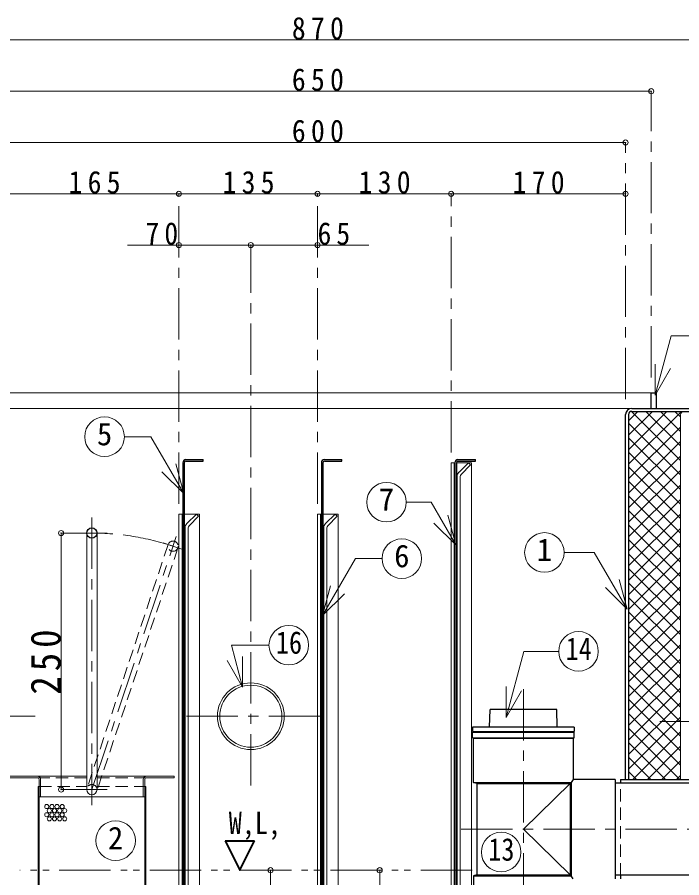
# Model space of a CAD drawing. Units: millimetres at full size, sheet at 1:10. Extents: x -2114 to 1936, y -1399 to 1411.
# Drawn here: x -1258 to -611, y -536 to 302 of the extents above; entities that cross this region are included whole.
import ezdxf
from ezdxf.enums import TextEntityAlignment as Align

# ---------------------------------------------------------------- set-up
doc = ezdxf.new("R2010")
doc.units = ezdxf.units.MM
doc.header["$LTSCALE"] = 10
doc.header["$PDMODE"] = 32
doc.header["$PDSIZE"] = 5
for name, pattern in [('CHAIN1', [8, 5, -1, 1, -1]), ('DASHED1', [1.8, 1.2, -0.6]), ('DOUBLE_CHAIN1', [8.8, 5, -1, 0.6, -0.6, 0.6, -1])]:
    doc.linetypes.add(name, pattern=pattern)
doc.layers.add('0-0_ﾚｲﾔ1', color=4, linetype='Continuous', lineweight=9)
doc.styles.add('ＭＳ ゴシック', font='')
doc.styles.get('ＭＳ ゴシック').set_extended_font_data('MS Gothic')

msp = doc.modelspace()

# ---------------------------------------------------------------- linework, layer by layer
at = {"layer": '0-0_ﾚｲﾔ1'}
for p, q in [((-530.92, 280.36), (-1400.92, 280.36)), ((-1290.92, 230.36), (-640.92, 230.36)), ((-665.92, 180.36), (-1265.92, 180.36)), ((-1265.92, 130.36), (-1100.92, 130.36)), ((-1100.92, 130.36), (-965.92, 130.36)), ((-965.92, 130.36), (-835.92, 130.36)), ((-835.92, 130.36), (-665.92, 130.36)), ((-1290.92, -63.64), (-640.92, -63.64)), ((-1271.92, -78.64), (-659.92, -78.64)), ((-662.92, -133.09), (-611.46, -81.64)), ((-662.92, -118.95), (-625.61, -81.64)), ((-662.92, -104.81), (-639.75, -81.64)), ((-662.92, -90.67), (-653.89, -81.64)), ((-660.3, -81.66), (-612.52, -129.44)), ((-646.18, -81.64), (-612.52, -115.3)), ((-632.04, -81.64), (-612.52, -101.15)), ((-617.9, -81.64), (-612.52, -87.01)), ((-662.92, -93.18), (-612.52, -143.58)), ((-662.92, -147.24), (-612.52, -96.84)), ((-662.92, -107.32), (-612.52, -157.72)), ((-662.92, -161.38), (-612.52, -110.98)), ((-662.92, -121.46), (-612.52, -171.86)), ((-662.92, -175.52), (-612.52, -125.12)), ((-832.17, -131.64), (-832.92, -131.64)), ((-815.92, -131.64), (-830.67, -131.64)), ((-815.92, -778.64), (-815.92, -131.64)), ((-662.92, -135.61), (-612.52, -186.01)), ((-662.92, -189.66), (-612.52, -139.26)), ((-662.92, -149.75), (-612.52, -200.15)), ((-662.92, -203.8), (-612.52, -153.4)), ((-662.92, -163.89), (-612.52, -214.29)), ((-662.92, -217.95), (-612.52, -167.55)), ((-1097.92, -181.64), (-1097.17, -181.64)), ((-1095.67, -181.64), (-1080.92, -181.64)), ((-1080.92, -828.64), (-1080.92, -181.64)), ((-962.92, -181.64), (-962.17, -181.64)), ((-960.67, -181.64), (-945.92, -181.64)), ((-945.92, -728.64), (-945.92, -181.64)), ((-662.92, -178.03), (-612.52, -228.43)), ((-662.92, -232.09), (-612.52, -181.69)), ((-662.92, -192.17), (-612.52, -242.57)), ((-1215.67, -200.14), (-1215.67, -450.14)), ((-662.92, -246.23), (-612.52, -195.83)), ((-662.92, -206.32), (-612.52, -256.72)), ((-662.92, -260.37), (-612.52, -209.97)), ((-662.92, -220.46), (-612.52, -270.86)), ((-662.92, -274.52), (-612.52, -224.12)), ((-662.92, -234.6), (-612.52, -285)), ((-662.92, -288.66), (-612.52, -238.26)), ((-662.92, -248.74), (-612.52, -299.14)), ((-662.92, -302.8), (-612.52, -252.4)), ((-662.92, -262.89), (-612.52, -313.29)), ((-662.92, -316.94), (-612.52, -266.54)), ((-662.92, -277.03), (-612.52, -327.43)), ((-662.92, -331.08), (-612.52, -280.68)), ((-662.92, -291.17), (-612.52, -341.57)), ((-662.92, -345.23), (-612.52, -294.83)), ((-662.92, -305.31), (-612.52, -355.71)), ((-662.92, -359.37), (-612.52, -308.97)), ((-662.92, -319.45), (-612.52, -369.85)), ((-662.92, -373.51), (-612.52, -323.11)), ((-662.92, -333.6), (-612.52, -384)), ((-662.92, -387.65), (-612.52, -337.25)), ((-662.92, -347.74), (-612.52, -398.14)), ((-662.92, -401.79), (-612.52, -351.39)), ((-662.92, -361.88), (-612.52, -412.28)), ((-662.92, -415.94), (-612.52, -365.54)), ((-662.92, -376.02), (-612.52, -426.42)), ((-662.92, -430.08), (-612.52, -379.68)), ((-662.92, -390.16), (-612.95, -440.14)), ((-658.84, -440.14), (-612.52, -393.82)), ((-662.92, -404.31), (-627.09, -440.14)), ((-644.69, -440.14), (-612.52, -407.96)), ((-662.92, -418.45), (-641.23, -440.14)), ((-630.55, -440.14), (-612.52, -422.11)), ((-662.92, -432.59), (-655.38, -440.14)), ((-1238.67, -437.14), (-1190.67, -437.14)), ((-1180.67, -437.14), (-1132.67, -437.14)), ((-616.41, -440.14), (-612.52, -436.25)), ((-1238.17, -447.14), (-1237.17, -447.14)), ((-1238.17, -616.14), (-1238.17, -447.14)), ((-1134.17, -447.14), (-1133.17, -447.14)), ((-1133.17, -616.14), (-1133.17, -447.14)), ((-1237.17, -616.14), (-1237.17, -457.14)), ((-1235.67, -457.14), (-1135.67, -457.14)), ((-1134.17, -616.14), (-1134.17, -457.14)), ((-1011.67, -528.64), (-1011.67, -828.64)), ((-905.42, -528.64), (-905.42, -648.64))]:
    msp.add_line(p, q, dxfattribs=at)
at = {"layer": '0-0_ﾚｲﾔ1', "linetype": 'CHAIN1'}
for p, q in [((-640.92, -48.64), (-640.92, 230.36)), ((-665.92, -69.64), (-665.92, 180.36)), ((-1100.92, -171.64), (-1100.92, 130.36)), ((-965.92, -171.64), (-965.92, 130.36)), ((-835.92, -121.64), (-835.92, 130.36)), ((-1030.92, -446.14), (-1030.92, 80.36)), ((-1185.67, -185.14), (-1185.67, -465.14)), ((-1215.67, -200.14), (-1170.8, -200.14)), ((-1185.67, -450.14), (-1103.51, -203.46)), ((-1116.16, -209.79), (-1097.18, -216.11)), ((-765.42, -352.14), (-765.42, -657.14)), ((-1240.92, -378.64), (-1998.92, -378.64)), ((-963.42, -378.64), (-1098.42, -378.64)), ((-632.52, -383.64), (-589.32, -383.64)), ((-1215.67, -450.14), (-1170.67, -450.14)), ((-825.92, -488.64), (139.08, -488.64))]:
    msp.add_line(p, q, dxfattribs=at)
at = {"layer": '0-0_ﾚｲﾔ1', "color": 7, "lineweight": 18}
for p, q in [((-637.08, -65.7), (-637.08, -35.7)), ((-637.08, -65.7), (-622.08, -39.72)), ((-612.52, -440.14), (-612.52, -84.84)), ((-1096.2, -161.68), (-1103.97, -132.7)), ((-835.92, -778.64), (-835.92, -131.64)), ((-832.92, -131.64), (-835.92, -131.64)), ((-832.92, -778.64), (-832.92, -131.64)), ((-828.16, -140.88), (-818.92, -131.64)), ((-826.04, -143), (-816.8, -133.76)), ((-818.92, -131.64), (-816.8, -133.76)), ((-1096.2, -161.68), (-1117.42, -140.46)), ((-829.92, -145.12), (-829.92, -778.64)), ((-826.92, -145.12), (-826.92, -778.64)), ((-879.47, -170.03), (-855.34, -170.03)), ((-831.31, -211.64), (-855.34, -170.03)), ((-1100.92, -828.64), (-1100.92, -181.64)), ((-1097.92, -181.64), (-1100.92, -181.64)), ((-1097.92, -828.64), (-1097.92, -181.64)), ((-1091.04, -193), (-1081.8, -183.76)), ((-965.92, -828.64), (-965.92, -181.64)), ((-962.92, -181.64), (-965.92, -181.64)), ((-962.92, -828.64), (-962.92, -181.64)), ((-956.04, -193), (-946.8, -183.76)), ((-831.31, -211.64), (-839.08, -182.66)), ((-831.31, -211.64), (-852.53, -190.42)), ((-1190.67, -200.14), (-1190.67, -450.14)), ((-1180.67, -200.14), (-1180.67, -450.14)), ((-1094.92, -195.12), (-1094.92, -828.64)), ((-1091.92, -195.12), (-1091.92, -828.64)), ((-959.92, -195.12), (-959.92, -728.64)), ((-956.92, -195.12), (-956.92, -728.64)), ((-725.7, -219.05), (-696.37, -219.05)), ((-664.41, -274.4), (-696.37, -219.05)), ((-960.95, -280.46), (-953.19, -251.48)), ((-664.41, -274.4), (-672.18, -245.42)), ((-960.95, -280.46), (-939.74, -259.24)), ((-664.41, -274.4), (-685.63, -253.18)), ((-1049.82, -309.38), (-1013.22, -309.38)), ((-1038.86, -350.31), (-1049.82, -309.38)), ((-1038.86, -350.31), (-1053.86, -324.32)), ((-1038.86, -350.31), (-1038.86, -320.31)), ((-782.26, -379.78), (-782.26, -349.78)), ((-782.26, -379.78), (-767.26, -353.8)), ((-1265.67, -437.14), (-1238.67, -437.14)), ((-1238.67, -438.64), (-1265.67, -438.64)), ((-1237.17, -457.14), (-1237.17, -440.14)), ((-1235.67, -440.14), (-1235.67, -457.14)), ((-1135.67, -440.14), (-1135.67, -457.14)), ((-1134.17, -457.14), (-1134.17, -440.14)), ((-1132.67, -437.14), (-1105.67, -437.14)), ((-1132.67, -438.64), (-1105.67, -438.64)), ((-1105.67, -437.14), (-1105.67, -438.64)), ((-1237.17, -457.14), (-1235.67, -457.14)), ((-1135.67, -457.14), (-1134.17, -457.14))]:
    msp.add_line(p, q, dxfattribs=at)
at = {"layer": '0-0_ﾚｲﾔ1', "color": 5, "lineweight": 25}
for p, q in [((-640.92, -63.64), (-635.92, -63.64)), ((-640.92, -78.64), (-640.92, -63.64)), ((-635.92, -78.64), (-635.92, -63.64)), ((-659.92, -78.64), (-530.92, -78.64)), ((-659.92, -81.64), (-530.92, -81.64)), ((-665.92, -440.14), (-665.92, -84.64)), ((-662.92, -84.64), (-662.92, -440.14)), ((-1097.17, -131.64), (-1097.17, -828.64)), ((-1095.67, -131.64), (-1095.67, -828.64)), ((-1094.17, -128.64), (-1077.17, -128.64)), ((-1094.17, -130.14), (-1077.17, -130.14)), ((-1077.17, -130.14), (-1077.17, -128.64)), ((-962.17, -131.64), (-962.17, -728.64)), ((-960.67, -131.64), (-960.67, -728.64)), ((-959.17, -128.64), (-942.17, -128.64)), ((-959.17, -130.14), (-942.17, -130.14)), ((-942.17, -130.14), (-942.17, -128.64)), ((-832.17, -131.64), (-832.17, -778.64)), ((-830.67, -131.64), (-830.67, -778.64)), ((-829.17, -128.64), (-812.17, -128.64)), ((-798.42, -389.14), (-797.92, -372.14)), ((-732.92, -372.14), (-797.92, -372.14)), ((-732.42, -389.14), (-732.92, -372.14)), ((-814.92, -389.14), (-814.92, -393.64)), ((-715.92, -389.14), (-814.92, -389.14)), ((-814.92, -393.64), (-715.92, -393.64)), ((-715.92, -389.14), (-715.92, -393.64)), ((-814.92, -399.64), (-715.92, -399.64)), ((-813.92, -400.14), (-716.92, -400.14)), ((-813.92, -443.14), (-813.92, -400.14)), ((-716.92, -400.14), (-716.92, -440.14)), ((-715.92, -399.64), (-715.92, -394.14)), ((-813.92, -443.14), (-718.92, -443.14)), ((-810.92, -444.14), (-813.92, -443.14)), ((-810.92, -444.14), (-719.92, -444.14)), ((-810.92, -444.14), (-810.92, -533.14)), ((-719.92, -444.14), (-718.92, -443.14)), ((-719.92, -444.14), (-719.92, -533.14)), ((-716.92, -440.14), (-718.92, -443.14)), ((-718.92, -443.14), (-718.92, -534.14)), ((-675.92, -440.14), (-716.92, -440.14)), ((-675.92, -440.14), (-675.92, -537.14)), ((-675.92, -443.64), (-586.92, -443.64)), ((-670.92, -440.14), (-586.92, -440.14)), ((-670.92, -440.14), (-670.92, -443.64)), ((-810.92, -533.14), (-813.92, -534.14)), ((-813.92, -534.14), (-718.92, -534.14)), ((-813.92, -534.14), (-813.92, -577.14)), ((-810.92, -533.14), (-719.92, -533.14)), ((-719.92, -533.14), (-718.92, -534.14)), ((-716.92, -537.14), (-718.92, -534.14)), ((-586.92, -533.64), (-675.92, -533.64)), ((-670.92, -533.64), (-670.92, -537.14))]:
    msp.add_line(p, q, dxfattribs=at)
at = {"layer": '0-0_ﾚｲﾔ1', "linetype": 'DASHED1'}
for p, q in [((-1111.42, -211.37), (-1190.42, -448.56)), ((-1101.93, -214.53), (-1180.93, -451.72)), ((-1238.67, -438.64), (-1190.67, -438.64)), ((-1180.67, -438.64), (-1132.67, -438.64)), ((-1237.17, -447.14), (-1190.67, -447.14)), ((-1180.67, -447.14), (-1134.17, -447.14))]:
    msp.add_line(p, q, dxfattribs=at)
at = {"layer": '0-0_ﾚｲﾔ1', "color": 7, "linetype": 'DASHED1', "lineweight": 18}
msp.add_line((-670.92, -533.64), (-670.92, -443.64), dxfattribs=at)
at = {"layer": '0-0_ﾚｲﾔ1', "color": 1, "lineweight": 40}
msp.add_line((-1055.96, -500.06), (-1027.39, -500.06), dxfattribs=at)
at = {"layer": '0-0_ﾚｲﾔ1', "linetype": 'DOUBLE_CHAIN1'}
msp.add_line((-815.42, -528.64), (-1255.92, -528.64), dxfattribs=at)
at = {"layer": '0-0_ﾚｲﾔ1'}
for points in [[(-1150.92, 80.36), (-1030.92, 80.36), (-915.92, 80.36)], [(-719.92, -444.14), (-765.42, -488.64), (-719.92, -533.14)]]:
    msp.add_lwpolyline(points, dxfattribs=at)
at = {"layer": '0-0_ﾚｲﾔ1', "color": 7, "lineweight": 18}
for points in [[(-637.08, -65.7), (-621.58, -7.87), (-590.98, -7.87)], [(-1096.2, -161.68), (-1128.19, -106.28), (-1154.05, -106.28)], [(-1093.16, -190.88), (-1083.92, -181.64), (-1081.8, -183.76)], [(-958.16, -190.88), (-948.92, -181.64), (-946.8, -183.76)], [(-960.95, -280.46), (-928.97, -225.06), (-903.1, -225.06)], [(-782.26, -379.78), (-765.02, -315.43), (-731.06, -315.43)]]:
    msp.add_lwpolyline(points, dxfattribs=at)
at = {"layer": '0-0_ﾚｲﾔ1', "color": 5, "lineweight": 25}
for points in [[(-829.17, -130.14), (-812.17, -130.14), (-812.17, -128.64)], [(-814.92, -399.64), (-814.92, -394.14), (-715.92, -394.14)]]:
    msp.add_lwpolyline(points, dxfattribs=at)
at = {"layer": '0-0_ﾚｲﾔ1', "color": 1, "lineweight": 40}
msp.add_lwpolyline([(-1055.96, -500.06), (-1041.67, -528.64), (-1027.39, -500.06)], dxfattribs=at)
at = {"layer": '0-0_ﾚｲﾔ1', "color": 7, "lineweight": 18}
for centre in [(-1173.34, -106.28), (-898.76, -170.03), (-744.98, -219.05), (-883.82, -225.06), (-993.93, -309.38), (-711.77, -315.43), (-1162.57, -499.87), (-787.09, -510.96)]:
    msp.add_circle(centre, 19.29, dxfattribs=at)
at = {"layer": '0-0_ﾚｲﾔ1', "color": 5, "lineweight": 25}
msp.add_circle((-1185.67, -200.14), 5, dxfattribs=at)
at = {"layer": '0-0_ﾚｲﾔ1', "linetype": 'DASHED1'}
msp.add_circle((-1106.67, -212.95), 5, dxfattribs=at)
at = {"layer": '0-0_ﾚｲﾔ1'}
for centre, radius in [((-1030.92, -378.64), 32.5), ((-1030.92, -378.64), 30.25), ((-1229.63, -466.63), 2), ((-1227.13, -470.63), 2), ((-1224.63, -466.63), 2), ((-1222.13, -470.63), 2), ((-1219.63, -466.63), 2), ((-1217.13, -470.63), 2), ((-1214.63, -466.63), 2), ((-1212.13, -470.63), 2), ((-1229.63, -474.63), 2), ((-1227.13, -478.63), 2), ((-1224.63, -474.63), 2), ((-1222.13, -478.63), 2), ((-1219.63, -474.63), 2), ((-1217.13, -478.63), 2), ((-1214.63, -474.63), 2), ((-1212.13, -478.63), 2)]:
    msp.add_circle(centre, radius, dxfattribs=at)
at = {"layer": '0-0_ﾚｲﾔ1', "color": 5, "lineweight": 25}
for centre, radius in [((-659.92, -84.64), 6), ((-659.92, -84.64), 3), ((-1094.17, -131.64), 3), ((-1094.17, -131.64), 1.5), ((-959.17, -131.64), 3), ((-959.17, -131.64), 1.5), ((-829.17, -131.64), 3), ((-829.17, -131.64), 1.5)]:
    msp.add_arc(centre, radius, 90, 180, dxfattribs=at)
at = {"layer": '0-0_ﾚｲﾔ1', "color": 7, "lineweight": 18}
for centre, radius, start, end in [((-609.32, -84.84), 3.2, 90, 180), ((-823.92, -145.12), 6, 135, 180), ((-823.92, -145.12), 3, 135, 180), ((-1088.92, -195.12), 6, 135, 180), ((-953.92, -195.12), 6, 135, 180), ((-1088.92, -195.12), 3, 135, 180), ((-953.92, -195.12), 3, 135, 180), ((-1238.67, -440.14), 3, 0, 90), ((-1238.67, -440.14), 1.5, 0, 90), ((-1132.67, -440.14), 3, 90, 180), ((-1132.67, -440.14), 1.5, 90, 180), ((-1185.67, -450.14), 5, 180, 0)]:
    msp.add_arc(centre, radius, start, end, dxfattribs=at)
at = {"layer": '0-0_ﾚｲﾔ1', "linetype": 'CHAIN1'}
msp.add_arc((-1185.67, -450.14), 250, 71.57881, 90, dxfattribs=at)
at = {"layer": '0-0_ﾚｲﾔ1', "linetype": 'DASHED1'}
msp.add_arc((-1185.67, -450.14), 5, 0, 180, dxfattribs=at)
at = {"layer": '0-0_ﾚｲﾔ1'}
for p in [(-640.92, 230.36), (-665.92, 180.36), (-1100.92, 130.36), (-965.92, 130.36), (-835.92, 130.36), (-665.92, 130.36), (-1100.92, 80.36), (-1030.92, 80.36), (-965.92, 80.36), (-1215.67, -200.14), (-1215.67, -450.14), (-1011.67, -528.64), (-905.42, -528.64)]:
    msp.add_point(p, dxfattribs=at)

# ---------------------------------------------------------------- texts
at = {"layer": '0-0_ﾚｲﾔ1', "color": 7, "style": 'ＭＳ ゴシック'}
for s, p in [('5', (-1180.84, -121.28)), ('7', (-906.26, -185.03)), ('1', (-752.48, -234.05)), ('6', (-891.32, -240.06)), ('2', (-1170.07, -514.87))]:
    msp.add_text(s, height=21.99, dxfattribs=at).set_placement(p, align=Align.BOTTOM_LEFT)
at = {"layer": '0-0_ﾚｲﾔ1', "color": 7, "style": 'ＭＳ ゴシック', "width": 0.85}
for s, p in [('16', (-1006.43, -324.38)), ('14', (-724.27, -330.43)), ('W,L,', (-1052.39, -500.06)), ('13', (-799.59, -525.96))]:
    msp.add_text(s, height=21.99, dxfattribs=at).set_placement(p, align=Align.BOTTOM_LEFT)
at = {"layer": '0-0_ﾚｲﾔ1', "color": 7, "char_height": 21.99, "attachment_point": 7, "style": 'ＭＳ ゴシック'}
for s, insert in [('\\T1.38;\\W0.9;870', (-990.92, 280.36)), ('\\T1.38;\\W0.9;650', (-990.92, 230.36)), ('\\T1.38;\\W0.9;600', (-990.92, 180.36)), ('\\T1.38;\\W0.9;165', (-1208.42, 130.36)), ('\\T1.38;\\W0.9;135', (-1058.42, 130.36)), ('\\T1.38;\\W0.9;130', (-925.92, 130.36)), ('\\T1.38;\\W0.9;170', (-775.92, 130.36)), ('\\T1.36;\\W0.9;70', (-1133.42, 80.36)), ('\\T1.36;\\W0.9;65', (-965.92, 80.36))]:
    msp.add_mtext(s, dxfattribs=dict(at, insert=insert))
at = {"layer": '0-0_ﾚｲﾔ1', "color": 7, "insert": (-1215.67, -357.64), "char_height": 29.33, "attachment_point": 7, "rotation": 90, "style": 'ＭＳ ゴシック'}
msp.add_mtext('\\T1.27;\\W0.9;250', dxfattribs=at)

doc.saveas('drawing.dxf')
